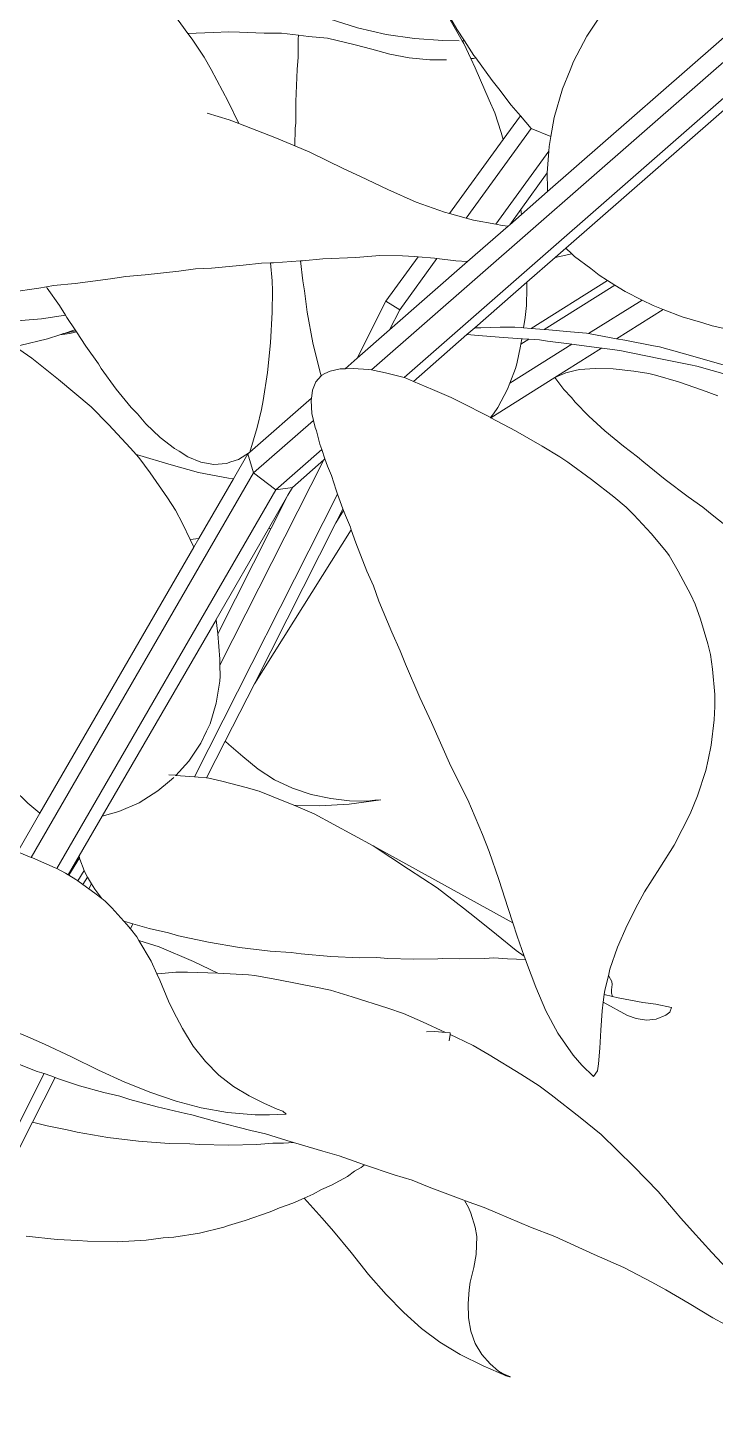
# Model space of a CAD drawing. Header units: metres. Extents: x 12.2 to 77.2, y 18.8 to 35.5.
# Drawn here: x 56.6584 to 56.7959, y 29.5842 to 29.8605 of the extents above; entities that cross this region are included whole.
import ezdxf

# ---------------------------------------------------------------- set-up
doc = ezdxf.new("R2010")
doc.units = ezdxf.units.M
doc.layers.add('0inne_gulv', color=7, linetype='Continuous', lineweight=13)

# ---------------------------------------------------------------- blocks, each defined once
blk = doc.blocks.new('One bedroom house fr')
for p, q in [((1.68906, -2.60226), (1.69239, -2.60686)), ((1.74299, -2.60087), (1.74723, -2.60833)), ((1.74617, -2.60604), (1.74306, -2.60072)), ((1.80553, -2.60241), (1.7643, -2.63847)), ((1.77535, -2.60263), (1.77214, -2.60741)), ((1.72633, -2.60575), (1.72061, -2.60397)), ((1.73203, -2.60706), (1.72633, -2.60575)), ((1.72907, -2.67413), (1.80818, -2.60493)), ((1.69745, -2.60669), (1.69239, -2.60686)), ((1.69239, -2.60686), (1.69321, -2.608)), ((1.69321, -2.608), (1.69563, -2.6116)), ((1.69745, -2.60669), (1.7006, -2.60652)), ((1.7006, -2.60652), (1.7027, -2.60663)), ((1.70763, -2.6068), (1.7027, -2.60663)), ((1.71108, -2.60682), (1.70763, -2.6068)), ((1.71447, -2.60722), (1.71108, -2.60682)), ((1.71447, -2.60722), (1.71444, -2.608)), ((1.71444, -2.608), (1.71445, -2.6116)), ((1.71647, -2.60746), (1.71447, -2.60722)), ((1.72027, -2.60779), (1.71647, -2.60746)), ((1.72393, -2.60866), (1.72027, -2.60779)), ((1.72585, -2.60914), (1.72393, -2.60866)), ((1.7377, -2.60789), (1.73203, -2.60706)), ((1.73565, -2.67563), (1.81222, -2.60865)), ((1.7377, -2.60789), (1.74336, -2.60828)), ((1.74336, -2.60828), (1.74661, -2.60832)), ((1.74617, -2.60604), (1.74767, -2.60833)), ((1.74723, -2.60833), (1.74767, -2.60833)), ((1.74723, -2.60833), (1.74755, -2.60888)), ((1.74767, -2.60833), (1.74957, -2.61125)), ((1.76948, -2.61249), (1.77214, -2.60741)), ((1.72918, -2.61002), (1.72585, -2.60914)), ((1.72918, -2.61002), (1.73278, -2.61104)), ((1.73664, -2.61174), (1.73278, -2.61104)), ((1.74755, -2.60888), (1.74894, -2.61189)), ((1.74996, -2.61177), (1.74957, -2.61125)), ((1.76792, -2.64981), (1.81364, -2.60982)), ((1.69705, -2.61407), (1.69563, -2.6116)), ((1.70045, -2.62048), (1.69705, -2.61407)), ((1.71397, -2.62048), (1.71425, -2.61407)), ((1.71425, -2.61407), (1.71445, -2.6116)), ((1.74074, -2.61212), (1.73664, -2.61174)), ((1.74074, -2.61212), (1.74409, -2.61216)), ((1.74894, -2.61189), (1.74951, -2.61185)), ((1.74894, -2.61189), (1.74981, -2.61377)), ((1.74951, -2.61185), (1.74996, -2.61177)), ((1.74981, -2.61377), (1.75265, -2.6202)), ((1.75325, -2.61627), (1.74996, -2.61177)), ((1.76728, -2.61795), (1.76881, -2.61422)), ((1.76948, -2.61249), (1.76881, -2.61422)), ((1.75325, -2.61627), (1.75458, -2.61791)), ((1.75704, -2.62119), (1.75458, -2.61791)), ((1.76562, -2.62365), (1.76728, -2.61795)), ((1.70045, -2.62048), (1.70251, -2.62474)), ((1.71397, -2.62048), (1.71394, -2.62474)), ((1.75373, -2.62273), (1.75265, -2.6202)), ((1.75887, -2.62334), (1.75704, -2.62119)), ((1.69621, -2.62279), (1.70065, -2.62411)), ((1.70065, -2.62411), (1.70256, -2.62485)), ((1.70251, -2.62474), (1.70256, -2.62485)), ((1.70256, -2.62485), (1.70977, -2.62766)), ((1.71394, -2.62474), (1.71384, -2.62589)), ((1.75502, -2.62664), (1.75373, -2.62273)), ((1.75545, -2.62805), (1.75887, -2.62334)), ((1.76101, -2.62586), (1.75887, -2.62334)), ((1.76562, -2.62365), (1.76495, -2.62745)), ((1.70977, -2.62766), (1.71376, -2.62932)), ((1.71384, -2.62589), (1.71376, -2.62932)), ((1.7447, -2.64288), (1.75545, -2.62805)), ((1.74802, -2.64378), (1.76101, -2.62586)), ((1.75502, -2.62664), (1.75545, -2.62805)), ((1.76101, -2.62586), (1.76495, -2.62745)), ((1.76495, -2.62745), (1.76459, -2.62948)), ((1.71376, -2.62932), (1.7168, -2.63058)), ((1.72356, -2.6339), (1.7168, -2.63058)), ((1.75395, -2.645), (1.76453, -2.63041)), ((1.76424, -2.63474), (1.76453, -2.63041)), ((1.76453, -2.63041), (1.76459, -2.62948)), ((1.72689, -2.63549), (1.72356, -2.6339)), ((1.72689, -2.63549), (1.73239, -2.63803)), ((1.75893, -2.64206), (1.76424, -2.63474)), ((1.76419, -2.63538), (1.76424, -2.63474)), ((1.76419, -2.63538), (1.76428, -2.63739)), ((1.73801, -2.64056), (1.73239, -2.63803)), ((1.7643, -2.63847), (1.75909, -2.64303)), ((1.7643, -2.63847), (1.76428, -2.63739)), ((1.74372, -2.64261), (1.73801, -2.64056)), ((1.7447, -2.64288), (1.74372, -2.64261)), ((1.74802, -2.64378), (1.7447, -2.64288)), ((1.74947, -2.64417), (1.74802, -2.64378)), ((1.75395, -2.645), (1.74947, -2.64417)), ((1.75674, -2.64509), (1.75893, -2.64206)), ((1.75909, -2.64303), (1.75674, -2.64509)), ((1.75893, -2.64206), (1.75909, -2.64303)), ((1.75642, -2.64537), (1.74831, -2.65246)), ((1.75524, -2.64524), (1.75395, -2.645)), ((1.75524, -2.64524), (1.75642, -2.64537)), ((1.75674, -2.64509), (1.75642, -2.64537)), ((1.76583, -2.65164), (1.76792, -2.64981)), ((1.76792, -2.64981), (1.76913, -2.65093)), ((1.70345, -2.6532), (1.70708, -2.65276)), ((1.70708, -2.65276), (1.70893, -2.65271)), ((1.70893, -2.65271), (1.7095, -2.65269)), ((1.70893, -2.65271), (1.70923, -2.6563)), ((1.71488, -2.65234), (1.7095, -2.65269)), ((1.71528, -2.65231), (1.71488, -2.65234)), ((1.71488, -2.65234), (1.71537, -2.6563)), ((1.7194, -2.65189), (1.71528, -2.65231)), ((1.72596, -2.65165), (1.7194, -2.65189)), ((1.73073, -2.65123), (1.72596, -2.65165)), ((1.73532, -2.65133), (1.73073, -2.65123)), ((1.73199, -2.6604), (1.73842, -2.65153)), ((1.74831, -2.65246), (1.73271, -2.6661)), ((1.73475, -2.66208), (1.74215, -2.65186)), ((1.73767, -2.65147), (1.73532, -2.65133)), ((1.73842, -2.65153), (1.73767, -2.65147)), ((1.74169, -2.65181), (1.73842, -2.65153)), ((1.74169, -2.65181), (1.74215, -2.65186)), ((1.74215, -2.65186), (1.74595, -2.65232)), ((1.74831, -2.65246), (1.74595, -2.65232)), ((1.76015, -2.65661), (1.76583, -2.65164)), ((1.76583, -2.65164), (1.76913, -2.65093)), ((1.76913, -2.65093), (1.76967, -2.65143)), ((1.77293, -2.65386), (1.76967, -2.65143)), ((1.67693, -2.65591), (1.68001, -2.65542)), ((1.68386, -2.65511), (1.68001, -2.65542)), ((1.69061, -2.65438), (1.68386, -2.65511)), ((1.69391, -2.65392), (1.69061, -2.65438)), ((1.69714, -2.65375), (1.69391, -2.65392)), ((1.70345, -2.6532), (1.69714, -2.65375)), ((1.77459, -2.65515), (1.77293, -2.65386)), ((1.77629, -2.65623), (1.77459, -2.65515)), ((1.6626, -2.65778), (1.65708, -2.6586)), ((1.6626, -2.65778), (1.66411, -2.65751)), ((1.66411, -2.65751), (1.6655, -2.65726)), ((1.66426, -2.65775), (1.66411, -2.65751)), ((1.66674, -2.66123), (1.66426, -2.65775)), ((1.6655, -2.65726), (1.66984, -2.65682)), ((1.66984, -2.65682), (1.67693, -2.65591)), ((1.70923, -2.6563), (1.7093, -2.65829)), ((1.7093, -2.65829), (1.70924, -2.66255)), ((1.71537, -2.6563), (1.71573, -2.65829)), ((1.71573, -2.65829), (1.71625, -2.66255)), ((1.74973, -2.66572), (1.76015, -2.65661)), ((1.76007, -2.66123), (1.76016, -2.65775)), ((1.76016, -2.65775), (1.76015, -2.65661)), ((1.76105, -2.66582), (1.77629, -2.65623)), ((1.77776, -2.65716), (1.76365, -2.66604)), ((1.77776, -2.65716), (1.77629, -2.65623)), ((1.77982, -2.65846), (1.77776, -2.65716)), ((1.77982, -2.65846), (1.78318, -2.66015)), ((1.66795, -2.6632), (1.66674, -2.66123)), ((1.72625, -2.67176), (1.73199, -2.6604)), ((1.73199, -2.6604), (1.73475, -2.66208)), ((1.7598, -2.66363), (1.76007, -2.66123)), ((1.77249, -2.66687), (1.78318, -2.66015)), ((1.78318, -2.66015), (1.78539, -2.66127)), ((1.78739, -2.66204), (1.78539, -2.66127)), ((1.65738, -2.6644), (1.66314, -2.66388)), ((1.66314, -2.66388), (1.66795, -2.6632)), ((1.66821, -2.66363), (1.66795, -2.6632)), ((1.66821, -2.66363), (1.66983, -2.66609)), ((1.70924, -2.66255), (1.7089, -2.66869)), ((1.71625, -2.66255), (1.71736, -2.66869)), ((1.73271, -2.6661), (1.73475, -2.66208)), ((1.7598, -2.66363), (1.75948, -2.66569)), ((1.77807, -2.6679), (1.78739, -2.66204)), ((1.79124, -2.66353), (1.78739, -2.66204)), ((1.79533, -2.66468), (1.79124, -2.66353)), ((1.66676, -2.6671), (1.6688, -2.66681)), ((1.66762, -2.66683), (1.66976, -2.66612)), ((1.66762, -2.66683), (1.66999, -2.66633)), ((1.6688, -2.66681), (1.67011, -2.66652)), ((1.66983, -2.66609), (1.66976, -2.66612)), ((1.66983, -2.66609), (1.66999, -2.66633)), ((1.66999, -2.66633), (1.67011, -2.66652)), ((1.67011, -2.66652), (1.67199, -2.66937)), ((1.73271, -2.6661), (1.72625, -2.67176)), ((1.74819, -2.66706), (1.74973, -2.66572)), ((1.74973, -2.66572), (1.75095, -2.66568)), ((1.75481, -2.66559), (1.75095, -2.66568)), ((1.75777, -2.66555), (1.75481, -2.66559)), ((1.75913, -2.66566), (1.75777, -2.66555)), ((1.75948, -2.66569), (1.75913, -2.66566)), ((1.76105, -2.66582), (1.75948, -2.66569)), ((1.76365, -2.66604), (1.76105, -2.66582)), ((1.76379, -2.66605), (1.76365, -2.66604)), ((1.76886, -2.6665), (1.76379, -2.66605)), ((1.76886, -2.6665), (1.77211, -2.6668)), ((1.77249, -2.66687), (1.77211, -2.6668)), ((1.79724, -2.66529), (1.79533, -2.66468)), ((1.80326, -2.66661), (1.79724, -2.66529)), ((1.65773, -2.66939), (1.6612, -2.67178)), ((1.65879, -2.66921), (1.66432, -2.6679)), ((1.66432, -2.6679), (1.66676, -2.6671)), ((1.66676, -2.6671), (1.66755, -2.66684)), ((1.66755, -2.66684), (1.66762, -2.66683)), ((1.6745, -2.67287), (1.67199, -2.66937)), ((1.7083, -2.67461), (1.7089, -2.66869)), ((1.71881, -2.67461), (1.71736, -2.66869)), ((1.73751, -2.67641), (1.74819, -2.66706)), ((1.74819, -2.66706), (1.75047, -2.66726)), ((1.75464, -2.66759), (1.75047, -2.66726)), ((1.75464, -2.66759), (1.75914, -2.66789)), ((1.75673, -2.67679), (1.76913, -2.66899)), ((1.75818, -2.67287), (1.75891, -2.66937)), ((1.75897, -2.66898), (1.75891, -2.66937)), ((1.75914, -2.66789), (1.75897, -2.66898)), ((1.76056, -2.66798), (1.75897, -2.66898)), ((1.75914, -2.66789), (1.75928, -2.6679)), ((1.75928, -2.6679), (1.76056, -2.66798)), ((1.76056, -2.66798), (1.76271, -2.66812)), ((1.76431, -2.66834), (1.76271, -2.66812)), ((1.76431, -2.66834), (1.76913, -2.66899)), ((1.76913, -2.66899), (1.7696, -2.66905)), ((1.7751, -2.66977), (1.7696, -2.66905)), ((1.7742, -2.66718), (1.77249, -2.66687)), ((1.77807, -2.6679), (1.7742, -2.66718)), ((1.77972, -2.6682), (1.77807, -2.6679)), ((1.78547, -2.66929), (1.77972, -2.6682)), ((1.7867, -2.66952), (1.78547, -2.66929)), ((1.79124, -2.67079), (1.7867, -2.66952)), ((1.66655, -2.67606), (1.6612, -2.67178)), ((1.72625, -2.67176), (1.72381, -2.67389)), ((1.76578, -2.67565), (1.7751, -2.66977)), ((1.7752, -2.66978), (1.7751, -2.66977)), ((1.7752, -2.66978), (1.77873, -2.67023)), ((1.77873, -2.67023), (1.78099, -2.6707)), ((1.78686, -2.6719), (1.78099, -2.6707)), ((1.78686, -2.6719), (1.79286, -2.67311)), ((1.80129, -2.67362), (1.79124, -2.67079)), ((1.67508, -2.67382), (1.6745, -2.67287)), ((1.67802, -2.67797), (1.67508, -2.67382)), ((1.7083, -2.67461), (1.70745, -2.68025)), ((1.71881, -2.67461), (1.71904, -2.67532)), ((1.71919, -2.67516), (1.71976, -2.67483)), ((1.71976, -2.67483), (1.7208, -2.67434)), ((1.7208, -2.67434), (1.72286, -2.67392)), ((1.72381, -2.67389), (1.72286, -2.67392)), ((1.72543, -2.67382), (1.72381, -2.67389)), ((1.72543, -2.67382), (1.72848, -2.67404)), ((1.72848, -2.67404), (1.72907, -2.67413)), ((1.72907, -2.67413), (1.72967, -2.67422)), ((1.72967, -2.67422), (1.73189, -2.67468)), ((1.73565, -2.67563), (1.73189, -2.67468)), ((1.75673, -2.67679), (1.7579, -2.67382)), ((1.7579, -2.67382), (1.75818, -2.67287)), ((1.76578, -2.67565), (1.76797, -2.67468)), ((1.7698, -2.67422), (1.76797, -2.67468)), ((1.77069, -2.67404), (1.7698, -2.67422)), ((1.77382, -2.67382), (1.77069, -2.67404)), ((1.77382, -2.67382), (1.77744, -2.67392)), ((1.78152, -2.67434), (1.77744, -2.67392)), ((1.78455, -2.67483), (1.78152, -2.67434)), ((1.78591, -2.67516), (1.78455, -2.67483)), ((1.79286, -2.67311), (1.79412, -2.67337)), ((1.79412, -2.67337), (1.80604, -2.67676)), ((1.67305, -2.68152), (1.66655, -2.67606)), ((1.71728, -2.67815), (1.71797, -2.67649)), ((1.71797, -2.67649), (1.71904, -2.67532)), ((1.71904, -2.67532), (1.71919, -2.67516)), ((1.7357, -2.67565), (1.73565, -2.67563)), ((1.7357, -2.67565), (1.73751, -2.67641)), ((1.73751, -2.67641), (1.74127, -2.678)), ((1.75298, -2.68368), (1.76578, -2.67565)), ((1.75626, -2.67797), (1.75673, -2.67679)), ((1.76578, -2.67565), (1.76752, -2.678)), ((1.79046, -2.67649), (1.78591, -2.67516)), ((1.7953, -2.67815), (1.79046, -2.67649)), ((1.67802, -2.67797), (1.68106, -2.68164)), ((1.71711, -2.67975), (1.70477, -2.69054)), ((1.70745, -2.68025), (1.70708, -2.68205)), ((1.71703, -2.68023), (1.71711, -2.67975)), ((1.71716, -2.6828), (1.71703, -2.68023)), ((1.71711, -2.67975), (1.71719, -2.67932)), ((1.71728, -2.67815), (1.71719, -2.67932)), ((1.74127, -2.678), (1.745, -2.67965)), ((1.74688, -2.68056), (1.745, -2.67965)), ((1.74688, -2.68056), (1.7524, -2.68337)), ((1.75626, -2.67797), (1.75435, -2.68164)), ((1.76752, -2.678), (1.76906, -2.67965)), ((1.76981, -2.68056), (1.76906, -2.67965)), ((1.76981, -2.68056), (1.77253, -2.68337)), ((1.7953, -2.67815), (1.79837, -2.67932)), ((1.67654, -2.68506), (1.67305, -2.68152)), ((1.68231, -2.6829), (1.68106, -2.68164)), ((1.68398, -2.6849), (1.68231, -2.6829)), ((1.70708, -2.68205), (1.70623, -2.6856)), ((1.7175, -2.68425), (1.71716, -2.6828)), ((1.75291, -2.68365), (1.7524, -2.68337)), ((1.75291, -2.68365), (1.75349, -2.6829)), ((1.75349, -2.6829), (1.75435, -2.68164)), ((1.77577, -2.68632), (1.77253, -2.68337)), ((1.68094, -2.68977), (1.67654, -2.68506)), ((1.68398, -2.6849), (1.68682, -2.68766)), ((1.70477, -2.69054), (1.70623, -2.6856)), ((1.70553, -2.69472), (1.7175, -2.68425)), ((1.71782, -2.68564), (1.7175, -2.68425)), ((1.71807, -2.68628), (1.71782, -2.68564)), ((1.75298, -2.68368), (1.75291, -2.68365)), ((1.75787, -2.68632), (1.75298, -2.68368)), ((1.6897, -2.68984), (1.68682, -2.68766)), ((1.71879, -2.68899), (1.71807, -2.68628)), ((1.75787, -2.68632), (1.76323, -2.68936)), ((1.77577, -2.68632), (1.77949, -2.68936)), ((1.68094, -2.68977), (1.68203, -2.691)), ((1.6828, -2.69124), (1.68203, -2.691)), ((1.68203, -2.691), (1.6826, -2.69164)), ((1.6826, -2.69164), (1.68486, -2.69467)), ((1.68857, -2.69295), (1.6828, -2.69124)), ((1.6897, -2.68984), (1.69064, -2.69035)), ((1.69239, -2.69151), (1.69064, -2.69035)), ((1.695, -2.69259), (1.69239, -2.69151)), ((1.70437, -2.69089), (1.70148, -2.69589)), ((1.70469, -2.69061), (1.70251, -2.692)), ((1.70469, -2.69061), (1.70437, -2.69089)), ((1.70553, -2.69472), (1.70437, -2.69089)), ((1.70477, -2.69056), (1.70469, -2.69061)), ((1.70477, -2.69056), (1.70477, -2.69054)), ((1.70999, -2.69807), (1.71916, -2.69005)), ((1.71879, -2.68899), (1.71916, -2.69005)), ((1.71916, -2.69005), (1.7198, -2.6919)), ((1.76323, -2.68936), (1.76674, -2.69146)), ((1.76834, -2.69255), (1.76674, -2.69146)), ((1.77949, -2.68936), (1.7823, -2.69146)), ((1.78356, -2.69255), (1.7823, -2.69146)), ((1.68857, -2.69295), (1.69452, -2.6946)), ((1.695, -2.69259), (1.69759, -2.69302)), ((1.70014, -2.69281), (1.69759, -2.69302)), ((1.69879, -2.73315), (1.71955, -2.69212)), ((1.70014, -2.69281), (1.70099, -2.69252)), ((1.70251, -2.692), (1.70099, -2.69252)), ((1.71328, -2.6976), (1.71955, -2.69212)), ((1.71955, -2.69212), (1.7198, -2.6919)), ((1.7198, -2.6919), (1.72032, -2.69338)), ((1.72032, -2.69338), (1.72107, -2.69519)), ((1.76834, -2.69255), (1.77308, -2.696)), ((1.78356, -2.69255), (1.78782, -2.696)), ((1.66107, -2.77154), (1.70553, -2.69472)), ((1.68486, -2.69467), (1.68834, -2.69968)), ((1.70049, -2.69578), (1.69452, -2.6946)), ((1.70148, -2.69589), (1.69458, -2.70781)), ((1.70148, -2.69589), (1.70049, -2.69578)), ((1.70999, -2.69807), (1.70553, -2.69472)), ((1.722, -2.69817), (1.72107, -2.69519)), ((1.77752, -2.69947), (1.77308, -2.696)), ((1.79242, -2.69947), (1.78782, -2.696)), ((1.66616, -2.7738), (1.70999, -2.69807)), ((1.68991, -2.70213), (1.68834, -2.69968)), ((1.69369, -2.75544), (1.72228, -2.69893)), ((1.70851, -2.70586), (1.7124, -2.69913)), ((1.70905, -2.70575), (1.7124, -2.69913)), ((1.71328, -2.6976), (1.70999, -2.69807)), ((1.7124, -2.69913), (1.71328, -2.6976)), ((1.72228, -2.69893), (1.722, -2.69817)), ((1.72337, -2.70186), (1.72228, -2.69893)), ((1.77752, -2.69947), (1.78, -2.70155)), ((1.79242, -2.69947), (1.79536, -2.70155)), ((1.69134, -2.70482), (1.68991, -2.70213)), ((1.72195, -2.70466), (1.72337, -2.70186)), ((1.72195, -2.70466), (1.7235, -2.70221)), ((1.7235, -2.70221), (1.72337, -2.70186)), ((1.72389, -2.70324), (1.7235, -2.70221)), ((1.78, -2.70155), (1.78153, -2.70306)), ((1.79536, -2.70155), (1.79718, -2.70306)), ((1.69287, -2.70804), (1.69134, -2.70482)), ((1.70568, -2.73684), (1.72195, -2.70466)), ((1.72389, -2.70324), (1.72488, -2.70554)), ((1.785, -2.70681), (1.78153, -2.70306)), ((1.80196, -2.70681), (1.79718, -2.70306)), ((1.69287, -2.70804), (1.69458, -2.70781)), ((1.69358, -2.70953), (1.69287, -2.70804)), ((1.69458, -2.70781), (1.69358, -2.70953)), ((1.69801, -2.72399), (1.70851, -2.70586)), ((1.69838, -2.72684), (1.70905, -2.70575)), ((1.70568, -2.73684), (1.72506, -2.70608)), ((1.70905, -2.70575), (1.70851, -2.70586)), ((1.72488, -2.70554), (1.72506, -2.70608)), ((1.72506, -2.70608), (1.72594, -2.70866)), ((1.785, -2.70681), (1.78805, -2.71049)), ((1.69358, -2.70953), (1.6628, -2.76272)), ((1.72594, -2.70866), (1.72817, -2.71435)), ((1.78805, -2.71049), (1.78859, -2.71124)), ((1.78859, -2.71124), (1.79043, -2.71434)), ((1.72817, -2.71435), (1.72947, -2.71726)), ((1.79293, -2.71908), (1.79043, -2.71434)), ((1.72947, -2.71726), (1.73057, -2.72032)), ((1.79293, -2.71908), (1.79379, -2.72093)), ((1.73313, -2.72654), (1.73057, -2.72032)), ((1.79379, -2.72093), (1.79488, -2.72396)), ((1.67525, -2.76332), (1.69802, -2.72405)), ((1.69801, -2.72399), (1.69802, -2.72405)), ((1.69834, -2.72634), (1.69802, -2.72405)), ((1.79488, -2.72396), (1.79635, -2.72889)), ((1.69838, -2.72684), (1.69834, -2.72634)), ((1.69878, -2.7319), (1.69838, -2.72684)), ((1.73486, -2.73028), (1.73313, -2.72654)), ((1.73588, -2.73295), (1.73486, -2.73028)), ((1.79635, -2.72889), (1.79685, -2.73101)), ((1.69878, -2.7319), (1.69879, -2.73315)), ((1.69879, -2.73315), (1.69882, -2.73536)), ((1.73588, -2.73295), (1.73874, -2.73961)), ((1.79728, -2.73391), (1.79685, -2.73101)), ((1.69882, -2.73536), (1.69877, -2.73634)), ((1.79771, -2.73897), (1.79728, -2.73391)), ((1.69877, -2.73634), (1.69803, -2.74075)), ((1.69986, -2.74832), (1.70568, -2.73684)), ((1.69803, -2.74075), (1.69682, -2.74483)), ((1.73874, -2.73961), (1.74111, -2.74456)), ((1.79762, -2.74405), (1.79775, -2.74142)), ((1.79775, -2.74142), (1.79771, -2.73897)), ((1.79701, -2.74915), (1.79762, -2.74405)), ((1.69496, -2.74872), (1.69614, -2.7463)), ((1.69682, -2.74483), (1.69614, -2.7463)), ((1.74111, -2.74456), (1.74497, -2.75331)), ((1.69496, -2.74872), (1.69256, -2.75232)), ((1.69614, -2.75568), (1.69986, -2.74832)), ((1.70056, -2.74898), (1.69986, -2.74832)), ((1.70056, -2.74898), (1.70334, -2.7514)), ((1.79701, -2.74915), (1.79643, -2.75208)), ((1.69256, -2.75232), (1.69001, -2.75515)), ((1.70641, -2.75392), (1.70334, -2.7514)), ((1.79643, -2.75208), (1.79591, -2.7542)), ((1.68855, -2.75508), (1.68989, -2.75514)), ((1.68989, -2.75514), (1.69001, -2.75515)), ((1.69001, -2.75515), (1.69369, -2.75544)), ((1.70973, -2.75603), (1.70641, -2.75392)), ((1.74497, -2.75331), (1.74834, -2.76006)), ((1.79428, -2.75926), (1.79591, -2.7542)), ((1.66036, -2.7607), (1.65754, -2.75793)), ((1.68871, -2.7563), (1.68639, -2.75827)), ((1.68956, -2.7556), (1.68871, -2.7563)), ((1.69369, -2.75544), (1.69443, -2.7555)), ((1.69443, -2.7555), (1.69614, -2.75568)), ((1.69614, -2.75568), (1.69658, -2.75573)), ((1.69915, -2.75634), (1.69658, -2.75573)), ((1.70406, -2.7576), (1.69915, -2.75634)), ((1.70667, -2.75832), (1.70406, -2.7576)), ((1.71329, -2.75771), (1.70973, -2.75603)), ((1.71706, -2.75897), (1.71329, -2.75771)), ((1.6628, -2.76272), (1.66036, -2.7607)), ((1.67856, -2.7624), (1.68262, -2.76062)), ((1.68639, -2.75827), (1.68262, -2.76062)), ((1.70913, -2.75931), (1.70667, -2.75832)), ((1.71359, -2.76114), (1.70913, -2.75931)), ((1.71706, -2.75897), (1.72095, -2.75979)), ((1.72095, -2.75979), (1.72467, -2.76023)), ((1.7246, -2.7609), (1.72757, -2.76052)), ((1.7282, -2.76029), (1.72467, -2.76023)), ((1.73096, -2.76006), (1.72757, -2.76052)), ((1.7282, -2.76029), (1.72979, -2.76014)), ((1.73096, -2.76006), (1.72979, -2.76014)), ((1.75127, -2.76696), (1.74834, -2.76006)), ((1.79281, -2.76286), (1.79428, -2.75926)), ((1.6628, -2.76272), (1.65831, -2.77048)), ((1.67066, -2.77124), (1.67525, -2.76332)), ((1.67856, -2.7624), (1.67525, -2.76332)), ((1.71359, -2.76114), (1.7187, -2.76124)), ((1.71435, -2.76145), (1.71359, -2.76114)), ((1.71435, -2.76145), (1.71762, -2.76282)), ((1.72945, -2.76924), (1.71762, -2.76282)), ((1.7246, -2.7609), (1.7187, -2.76124)), ((1.78962, -2.76912), (1.79281, -2.76286)), ((1.75259, -2.77037), (1.75127, -2.76696)), ((1.65865, -2.77058), (1.66107, -2.77154)), ((1.66107, -2.77154), (1.66134, -2.77165)), ((1.66134, -2.77165), (1.66584, -2.77364)), ((1.66848, -2.77502), (1.67066, -2.77124)), ((1.66859, -2.77509), (1.67074, -2.77167)), ((1.67074, -2.77167), (1.67066, -2.77124)), ((1.67079, -2.77191), (1.67074, -2.77167)), ((1.72945, -2.76924), (1.75735, -2.78466)), ((1.73648, -2.77388), (1.72945, -2.76924)), ((1.75259, -2.77037), (1.75458, -2.77599)), ((1.78676, -2.77366), (1.78962, -2.76912)), ((1.66584, -2.77364), (1.66616, -2.7738)), ((1.66616, -2.7738), (1.66794, -2.77467)), ((1.67167, -2.77416), (1.67036, -2.77624)), ((1.67079, -2.77191), (1.67167, -2.77416)), ((1.67167, -2.77416), (1.67197, -2.77493)), ((1.7422, -2.77761), (1.73648, -2.77388)), ((1.78371, -2.77844), (1.78676, -2.77366)), ((1.66794, -2.77467), (1.66848, -2.77502)), ((1.66848, -2.77502), (1.66859, -2.77509)), ((1.66859, -2.77509), (1.66999, -2.77598)), ((1.67036, -2.77624), (1.66999, -2.77598)), ((1.67139, -2.77698), (1.67036, -2.77624)), ((1.67139, -2.77698), (1.67232, -2.77551)), ((1.67259, -2.77782), (1.67139, -2.77698)), ((1.67232, -2.77551), (1.67197, -2.77493)), ((1.67309, -2.77682), (1.67232, -2.77551)), ((1.67259, -2.77782), (1.67309, -2.77682)), ((1.67376, -2.77793), (1.67309, -2.77682)), ((1.75639, -2.78177), (1.75458, -2.77599)), ((1.67378, -2.77867), (1.67259, -2.77782)), ((1.67376, -2.77793), (1.67457, -2.77894)), ((1.67516, -2.77978), (1.67378, -2.77867)), ((1.67516, -2.77978), (1.67457, -2.77894)), ((1.67582, -2.7803), (1.67516, -2.77978)), ((1.74751, -2.78172), (1.7422, -2.77761)), ((1.78232, -2.78089), (1.78371, -2.77844)), ((1.67719, -2.78163), (1.67582, -2.7803)), ((1.67719, -2.78163), (1.67961, -2.7843)), ((1.75004, -2.78371), (1.74751, -2.78172)), ((1.75735, -2.78466), (1.75639, -2.78177)), ((1.78023, -2.78507), (1.78232, -2.78089)), ((1.67961, -2.7843), (1.6814, -2.78482)), ((1.67961, -2.7843), (1.68021, -2.78495)), ((1.68021, -2.78495), (1.68089, -2.78582)), ((1.68089, -2.78582), (1.6814, -2.78482)), ((1.6814, -2.78482), (1.68462, -2.78577)), ((1.75406, -2.78693), (1.75004, -2.78371)), ((1.75823, -2.7873), (1.75735, -2.78466)), ((1.78023, -2.78507), (1.77828, -2.78952)), ((1.68089, -2.78582), (1.68217, -2.78744)), ((1.68217, -2.78744), (1.6826, -2.78817)), ((1.6826, -2.78817), (1.68665, -2.78942)), ((1.6826, -2.78817), (1.68504, -2.79231)), ((1.68853, -2.78666), (1.68462, -2.78577)), ((1.69052, -2.7872), (1.68853, -2.78666)), ((1.69654, -2.7885), (1.69052, -2.7872)), ((1.75406, -2.78693), (1.75801, -2.79017)), ((1.75965, -2.79132), (1.75823, -2.7873)), ((1.68665, -2.78942), (1.6935, -2.79239)), ((1.69654, -2.7885), (1.70268, -2.78953)), ((1.70887, -2.79026), (1.70268, -2.78953)), ((1.71305, -2.79055), (1.70887, -2.79026)), ((1.71501, -2.79081), (1.71305, -2.79055)), ((1.72097, -2.79135), (1.71501, -2.79081)), ((1.75965, -2.79132), (1.75801, -2.79017)), ((1.77678, -2.79387), (1.77828, -2.78952)), ((1.68504, -2.79231), (1.68621, -2.79481)), ((1.6935, -2.79239), (1.69836, -2.79466)), ((1.72678, -2.79161), (1.72097, -2.79135)), ((1.72678, -2.79161), (1.73016, -2.79159)), ((1.73233, -2.79176), (1.73016, -2.79159)), ((1.73751, -2.79191), (1.73233, -2.79176)), ((1.74236, -2.7918), (1.73751, -2.79191)), ((1.7433, -2.79173), (1.74236, -2.7918)), ((1.74671, -2.79181), (1.7433, -2.79173)), ((1.74671, -2.79181), (1.75171, -2.79173)), ((1.75171, -2.79173), (1.75358, -2.79163)), ((1.75627, -2.79182), (1.75358, -2.79163)), ((1.75987, -2.79195), (1.75627, -2.79182)), ((1.75987, -2.79195), (1.75965, -2.79132)), ((1.76008, -2.79256), (1.75987, -2.79195)), ((1.76195, -2.79752), (1.76008, -2.79256)), ((1.77645, -2.79521), (1.77678, -2.79387)), ((1.68637, -2.79479), (1.68621, -2.79481)), ((1.68621, -2.79481), (1.6868, -2.79607)), ((1.68637, -2.79479), (1.68998, -2.7945)), ((1.68851, -2.80026), (1.6868, -2.79607)), ((1.68998, -2.7945), (1.69232, -2.79449)), ((1.69836, -2.79466), (1.69232, -2.79449)), ((1.69836, -2.79466), (1.70448, -2.79504)), ((1.70448, -2.79504), (1.70577, -2.79517)), ((1.70577, -2.79517), (1.71053, -2.796)), ((1.71794, -2.79746), (1.71053, -2.796)), ((1.77575, -2.79811), (1.77645, -2.79521)), ((1.77645, -2.79521), (1.77653, -2.79526)), ((1.77653, -2.79526), (1.77715, -2.79636)), ((1.77715, -2.79636), (1.7772, -2.79695)), ((1.71794, -2.79746), (1.72089, -2.7981)), ((1.72089, -2.7981), (1.72521, -2.79939)), ((1.72521, -2.79939), (1.73235, -2.80169)), ((1.76195, -2.79752), (1.76393, -2.80219)), ((1.77564, -2.79893), (1.77542, -2.8005)), ((1.77575, -2.79811), (1.77564, -2.79893)), ((1.77564, -2.79893), (1.77729, -2.79936)), ((1.77705, -2.79805), (1.7772, -2.79695)), ((1.77711, -2.79868), (1.77705, -2.79805)), ((1.77711, -2.79868), (1.77729, -2.79936)), ((1.77729, -2.79936), (1.77841, -2.79964)), ((1.6895, -2.80233), (1.68851, -2.80026)), ((1.73235, -2.80169), (1.73547, -2.80276)), ((1.76393, -2.80219), (1.76638, -2.80668)), ((1.77519, -2.8022), (1.77498, -2.8061)), ((1.77542, -2.8005), (1.77519, -2.8022)), ((1.77542, -2.8005), (1.78025, -2.80316)), ((1.78332, -2.80056), (1.77841, -2.79964)), ((1.78332, -2.80056), (1.78592, -2.8009)), ((1.78906, -2.80154), (1.78592, -2.8009)), ((1.78906, -2.80154), (1.78876, -2.80247)), ((1.66039, -2.80741), (1.65349, -2.80454)), ((1.6895, -2.80233), (1.69134, -2.80573)), ((1.7393, -2.80442), (1.73547, -2.80276)), ((1.7439, -2.80653), (1.7393, -2.80442)), ((1.782, -2.80377), (1.78025, -2.80316)), ((1.782, -2.80377), (1.78405, -2.80407)), ((1.78405, -2.80407), (1.78604, -2.80386)), ((1.78792, -2.80311), (1.78604, -2.80386)), ((1.78792, -2.80311), (1.78876, -2.80247)), ((1.66373, -2.80888), (1.66039, -2.80741)), ((1.69347, -2.80925), (1.69134, -2.80573)), ((1.7401, -2.80639), (1.74174, -2.80632)), ((1.7439, -2.80653), (1.74174, -2.80632)), ((1.74485, -2.80662), (1.7439, -2.80653)), ((1.7448, -2.80694), (1.7446, -2.8082)), ((1.74485, -2.80662), (1.7448, -2.80694)), ((1.74607, -2.80752), (1.7448, -2.80694)), ((1.74942, -2.80914), (1.74607, -2.80752)), ((1.76941, -2.81105), (1.76638, -2.80668)), ((1.77498, -2.8061), (1.77477, -2.80965)), ((1.66911, -2.81138), (1.66373, -2.80888)), ((1.69588, -2.81237), (1.69347, -2.80925)), ((1.75263, -2.811), (1.74942, -2.80914)), ((1.77447, -2.81284), (1.77477, -2.80965)), ((1.66225, -2.81433), (1.6587, -2.81292)), ((1.66911, -2.81138), (1.67449, -2.81407)), ((1.69858, -2.81507), (1.69588, -2.81237)), ((1.75895, -2.81485), (1.75263, -2.811)), ((1.76941, -2.81105), (1.77115, -2.81309)), ((1.77348, -2.81533), (1.77115, -2.81309)), ((1.77447, -2.81284), (1.77427, -2.81419)), ((1.62475, -2.8917), (1.66368, -2.81477)), ((1.66135, -2.82445), (1.66586, -2.81553)), ((1.66368, -2.81477), (1.66225, -2.81433)), ((1.66501, -2.81518), (1.66368, -2.81477)), ((1.66586, -2.81553), (1.66501, -2.81518)), ((1.66629, -2.81571), (1.66586, -2.81553)), ((1.67073, -2.81721), (1.66629, -2.81571)), ((1.6798, -2.81645), (1.67449, -2.81407)), ((1.70153, -2.81734), (1.69858, -2.81507)), ((1.75895, -2.81485), (1.76263, -2.8172)), ((1.77348, -2.81533), (1.77427, -2.81419)), ((1.6756, -2.81857), (1.67073, -2.81721)), ((1.6756, -2.81857), (1.67876, -2.8193)), ((1.68499, -2.81852), (1.6798, -2.81645)), ((1.68499, -2.81852), (1.69005, -2.82025)), ((1.70153, -2.81734), (1.70463, -2.81919)), ((1.76263, -2.8172), (1.76503, -2.81899)), ((1.6808, -2.81995), (1.67876, -2.8193)), ((1.68624, -2.82143), (1.6808, -2.81995)), ((1.69194, -2.82276), (1.68624, -2.82143)), ((1.69005, -2.82025), (1.69505, -2.82163)), ((1.70463, -2.81919), (1.70754, -2.8207)), ((1.71022, -2.82188), (1.70754, -2.8207)), ((1.77082, -2.82351), (1.76503, -2.81899)), ((1.69317, -2.823), (1.69194, -2.82276)), ((1.69774, -2.82427), (1.69317, -2.823)), ((1.69505, -2.82163), (1.70028, -2.82255)), ((1.69774, -2.82427), (1.70497, -2.82611)), ((1.70584, -2.823), (1.70028, -2.82255)), ((1.70584, -2.823), (1.70868, -2.82298)), ((1.71203, -2.82284), (1.70868, -2.82298)), ((1.71022, -2.82188), (1.71138, -2.8223)), ((1.71203, -2.82284), (1.71138, -2.8223)), ((1.775, -2.82693), (1.77082, -2.82351)), ((1.65084, -2.84523), (1.66135, -2.82445)), ((1.66135, -2.82445), (1.66423, -2.8252)), ((1.66423, -2.8252), (1.66822, -2.82598)), ((1.67025, -2.82645), (1.66822, -2.82598)), ((1.67025, -2.82645), (1.67635, -2.82753)), ((1.70497, -2.82611), (1.7079, -2.8268)), ((1.71219, -2.82816), (1.7079, -2.8268)), ((1.78157, -2.83333), (1.775, -2.82693)), ((1.6825, -2.82829), (1.67635, -2.82753)), ((1.6825, -2.82829), (1.68866, -2.82872)), ((1.68866, -2.82872), (1.69278, -2.82878)), ((1.69471, -2.82893), (1.69278, -2.82878)), ((1.69471, -2.82893), (1.70053, -2.82909)), ((1.70616, -2.82895), (1.70053, -2.82909)), ((1.70616, -2.82895), (1.7094, -2.82868)), ((1.7094, -2.82868), (1.71147, -2.82868)), ((1.71353, -2.82855), (1.71147, -2.82868)), ((1.71353, -2.82855), (1.71219, -2.82816)), ((1.7194, -2.83029), (1.71353, -2.82855)), ((1.7194, -2.83029), (1.72261, -2.83117)), ((1.72261, -2.83117), (1.72655, -2.83258)), ((1.72655, -2.83258), (1.72772, -2.83298)), ((1.7243, -2.8353), (1.72109, -2.83708)), ((1.72573, -2.83428), (1.7243, -2.8353)), ((1.72703, -2.83352), (1.72573, -2.83428)), ((1.72772, -2.83298), (1.72703, -2.83352)), ((1.72772, -2.83298), (1.73365, -2.83497)), ((1.73365, -2.83497), (1.73722, -2.83609)), ((1.78642, -2.83832), (1.78157, -2.83333)), ((1.71745, -2.83884), (1.71912, -2.83794)), ((1.72109, -2.83708), (1.71912, -2.83794)), ((1.73722, -2.83609), (1.74065, -2.83746)), ((1.74754, -2.84006), (1.74065, -2.83746)), ((1.71069, -2.84156), (1.71334, -2.84063)), ((1.71334, -2.84063), (1.71565, -2.83963)), ((1.71565, -2.83963), (1.71745, -2.83884)), ((1.71924, -2.84365), (1.71565, -2.83963)), ((1.74767, -2.8401), (1.74754, -2.84006)), ((1.74851, -2.8415), (1.74767, -2.8401)), ((1.75163, -2.8415), (1.74767, -2.8401)), ((1.79096, -2.84365), (1.78642, -2.83832)), ((1.70883, -2.84237), (1.70387, -2.84414)), ((1.70883, -2.84237), (1.71069, -2.84156)), ((1.72149, -2.84627), (1.71924, -2.84365)), ((1.74898, -2.84269), (1.74851, -2.8415)), ((1.74898, -2.84269), (1.74981, -2.84544)), ((1.7543, -2.84269), (1.75163, -2.8415)), ((1.7543, -2.84269), (1.7609, -2.84544)), ((1.79327, -2.84627), (1.79096, -2.84365)), ((1.69472, -2.84664), (1.69956, -2.84543)), ((1.69956, -2.84543), (1.70049, -2.84509)), ((1.70049, -2.84509), (1.70387, -2.84414)), ((1.72504, -2.85055), (1.72149, -2.84627)), ((1.74981, -2.84544), (1.75016, -2.84733)), ((1.7609, -2.84544), (1.76577, -2.84733)), ((1.79716, -2.85055), (1.79327, -2.84627)), ((1.66007, -2.84724), (1.66623, -2.84794)), ((1.66623, -2.84794), (1.6704, -2.8481)), ((1.67235, -2.84828), (1.6704, -2.8481)), ((1.67235, -2.84828), (1.67827, -2.84839)), ((1.68406, -2.84806), (1.67827, -2.84839)), ((1.68406, -2.84806), (1.68743, -2.8476)), ((1.68743, -2.8476), (1.68958, -2.84744)), ((1.69472, -2.84664), (1.68958, -2.84744)), ((1.75016, -2.84733), (1.75005, -2.85095)), ((1.76577, -2.84733), (1.77359, -2.85095)), ((1.72504, -2.85055), (1.7285, -2.85494)), ((1.75005, -2.85095), (1.74956, -2.85349)), ((1.77359, -2.85095), (1.77956, -2.85349)), ((1.79716, -2.85055), (1.80124, -2.85494)), ((1.74884, -2.85646), (1.74956, -2.85349)), ((1.78517, -2.85646), (1.77956, -2.85349)), ((1.73202, -2.85894), (1.7285, -2.85494)), ((1.74862, -2.858), (1.74884, -2.85646)), ((1.78796, -2.858), (1.78517, -2.85646)), ((1.73555, -2.86252), (1.73202, -2.85894)), ((1.74862, -2.858), (1.74845, -2.86068)), ((1.78796, -2.858), (1.79258, -2.86068)), ((1.73555, -2.86252), (1.73911, -2.86568)), ((1.74848, -2.86358), (1.74845, -2.86068)), ((1.79733, -2.86358), (1.79258, -2.86068)), ((1.73911, -2.86568), (1.74275, -2.86843)), ((1.74894, -2.86626), (1.74848, -2.86358)), ((1.80229, -2.86626), (1.79733, -2.86358)), ((1.74275, -2.86843), (1.74682, -2.87092)), ((1.74985, -2.8687), (1.74894, -2.86626)), ((1.7514, -2.87317), (1.74682, -2.87092)), ((1.75118, -2.8709), (1.74985, -2.8687)), ((1.75118, -2.8709), (1.75284, -2.87279)), ((1.7514, -2.87317), (1.75602, -2.87517)), ((1.75284, -2.87279), (1.75447, -2.87422)), ((1.75528, -2.87472), (1.75447, -2.87422)), ((1.75686, -2.87536), (1.75528, -2.87472)), ((1.75602, -2.87517), (1.75528, -2.87472)), ((1.75602, -2.87517), (1.75671, -2.87538)), ((1.75686, -2.87536), (1.75671, -2.87538))]:
    blk.add_line(p, q)

msp = doc.modelspace()

# ---------------------------------------------------------------- block references
at = {"layer": '0inne_gulv'}
msp.add_blockref('One bedroom house fr', (54.9981, 32.46623), dxfattribs=at)

doc.saveas('drawing.dxf')
